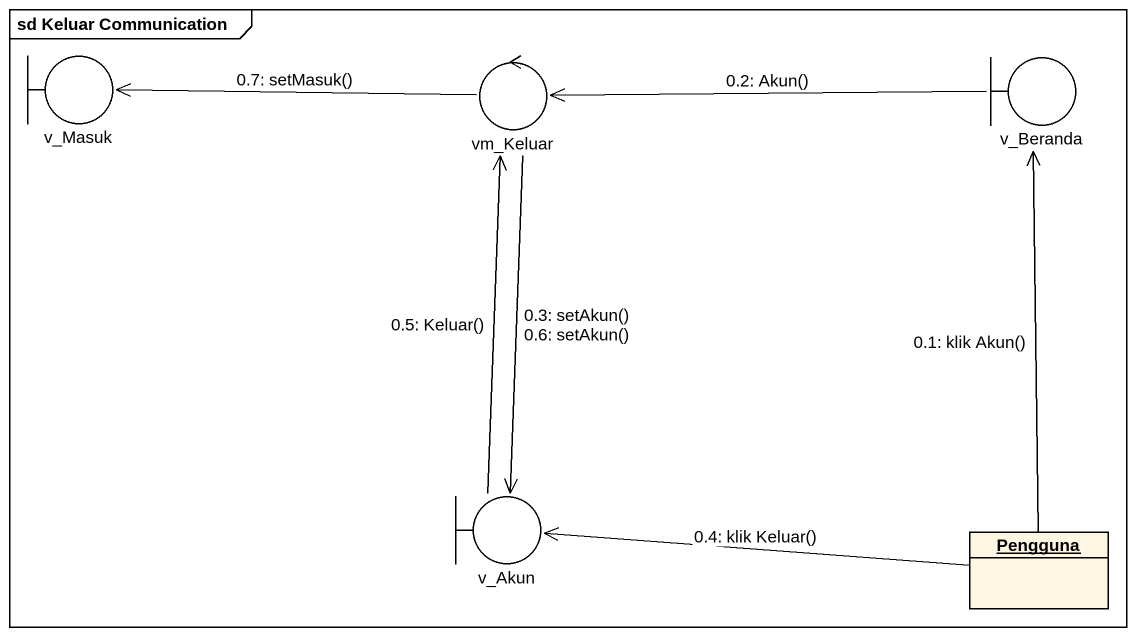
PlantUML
@startuml
mainframe sd Keluar Communication
allowmixing
hide circle
hide empty members
boundary v_Masuk
control vm_Keluar
boundary v_Beranda
boundary v_Akun
object Pengguna
Pengguna -up-> v_Beranda : 0.1: klik Akun()
v_Beranda -left-> vm_Keluar : 0.2: Akun()
vm_Keluar --> v_Akun : 0.3: setAkun()\n0.6: setAkun()
Pengguna -left-> v_Akun : 0.4: klik Keluar()
v_Akun -up-> vm_Keluar : 0.5: Keluar()
vm_Keluar -left-> v_Masuk : 0.7: setMasuk()
@enduml
